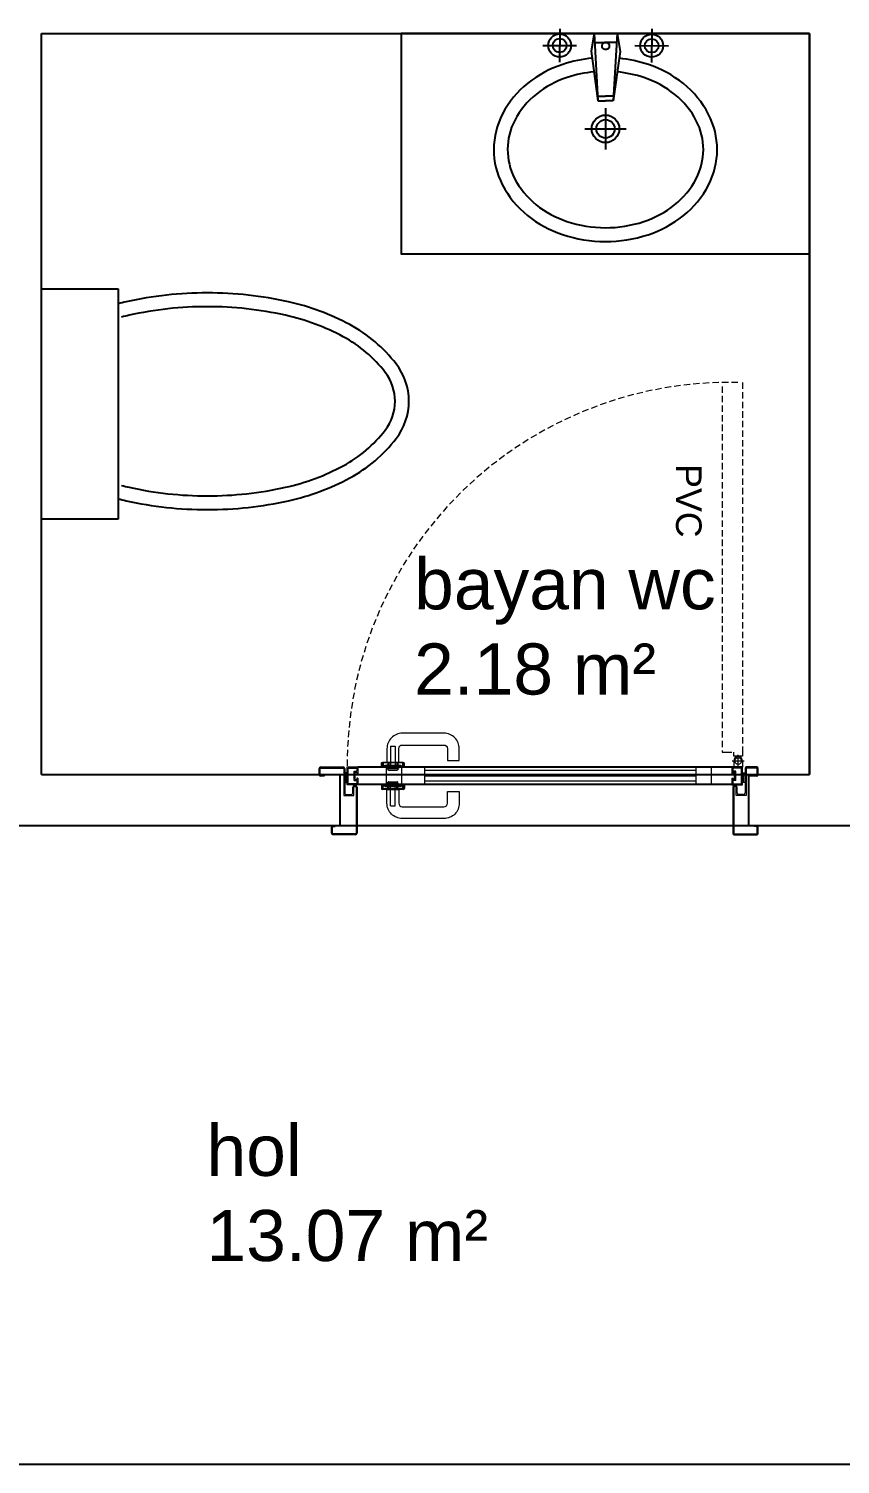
# Model space of a CAD drawing. Header units: millimetres. Extents: x 2497 to 4392, y 822 to 3100.
# Drawn here: x 3391.4 to 3550.2, y 2294.7 to 2575.7 of the extents above; entities that cross this region are included whole.
import ezdxf

# ---------------------------------------------------------------- set-up
doc = ezdxf.new("R2010")
doc.units = ezdxf.units.MM
for name, pattern in [('DOT', [0.25, 0, -0.25]), ('HIDDEN', [0.375, 0.25, -0.125]), ('HIDDEN2', [0.1875, 0.125, -0.0625]), ('STRICHPUNKT', [25.4, 12.7, -6.35, 0, -6.35])]:
    doc.linetypes.add(name, pattern=pattern)
for name, color, linetype, lineweight in [('1-DOOR', 11, 'Continuous', 15), ('1-HIDDEN', 8, 'HIDDEN', 18), ('ISI YALITIMI-50', 40, 'Continuous', 9), ('laminat kanat', 1, 'Continuous', 13), ('mdf', 37, 'Continuous', 18), ('tm_DOGRAMA_Woodwork', 124, 'Continuous', 20)]:
    doc.layers.add(name, color=color, linetype=linetype, lineweight=lineweight)
doc.layers.add('1-HATCH', color=7, linetype='Continuous', lineweight=9, true_color=0x8f9695)
doc.layers.add('ZX', color=4, linetype='Continuous')
doc.styles.get("Standard").update_dxf_attribs({"font": 'arial.ttf'})
doc.linetypes.add('BATTING', pattern='A,0.0001,-0.1,[134,ltypeshp.shx,S=0.1,R=0,X=-0.1,Y=0],-0.2,[134,ltypeshp.shx,S=0.1,R=180,X=0.1,Y=0],-0.1', length=0.4001)

msp = doc.modelspace()

# ---------------------------------------------------------------- linework, layer by layer
at = {"color": 190}
msp.add_line((3393.92, 2574.72), (3544.18, 2574.72), dxfattribs=at)
at = {"color": 1}
for p, q in [((3502.07, 2574.73), (3504.32, 2574.72)), ((3506.57, 2574.72), (3504.32, 2574.72)), ((3502.16, 2572.95), (3504.31, 2572.95)), ((3506.46, 2572.95), (3504.31, 2572.95))]:
    msp.add_line(p, q, dxfattribs=at)
at = {"color": 6}
for p, q in [((3393.92, 2479.7), (3393.92, 2524.75)), ((3393.92, 2524.75), (3408.92, 2524.75)), ((3408.92, 2524.75), (3408.92, 2479.7)), ((3408.92, 2479.7), (3393.92, 2479.7))]:
    msp.add_line(p, q, dxfattribs=at)
at = {"color": 190}
for points in [[(3393.92, 2429.72), (3393.92, 2574.72)], [(3544.18, 2429.72), (3544.18, 2574.72)], [(3544.18, 2574.72), (3544.18, 2429.72)], [(3393.92, 2429.72), (3544.18, 2429.72)], [(3224.33, 2419.72), (3771.92, 2419.72)], [(3190.92, 2294.72), (3771.92, 2294.72)]]:
    msp.add_lwpolyline(points, dxfattribs=at)
at = {"color": 5}
msp.add_lwpolyline([(3544.18, 2574.72), (3464.29, 2574.72), (3464.29, 2531.57), (3544.18, 2531.57)], close=True, dxfattribs=at)
at = {"color": 6}
for points in [[(3426.37, 2481.54, 0.054852), (3442.26, 2483.29, 0.068669), (3454.25, 2487.75, 0.105657), (3463.32, 2495.45, 0.165563), (3465.81, 2502.75, 0.165563), (3463.32, 2510.05, 0.105657), (3454.25, 2517.75, 0.068669), (3442.26, 2522.21, 0.054852), (3426.37, 2523.96, 0.054852), (3410.47, 2522.21, 0.008508), (3408.92, 2521.84, 0.105657)], [(3426.37, 2484.24, 0.054852), (3441.67, 2485.92, 0.068669), (3452.98, 2490.13, 0.105657), (3461.18, 2497.1, 0.165563), (3463.11, 2502.75, 0.165563), (3461.18, 2508.4, 0.105657), (3452.98, 2515.37, 0.068669), (3441.67, 2519.58, 0.054852), (3426.37, 2521.26, 0.054852), (3411.06, 2519.58, 0.008508), (3409.6, 2519.22, 0.008508)], [(3409.6, 2486.27, 0.008508), (3411.06, 2485.92, 0.054852), (3426.37, 2484.24, 0.054852)], [(3408.92, 2483.66, 0.008508), (3410.47, 2483.29, 0.054852), (3426.37, 2481.54, 0.054852)]]:
    msp.add_lwpolyline(points, format="xyb", dxfattribs=at)
at = {"color": 1}
for points in [[(3452.29, 2429.72), (3452.29, 2419.72)], [(3532.29, 2429.72), (3532.29, 2419.72)]]:
    msp.add_lwpolyline(points, dxfattribs=at)
at = {"layer": '1-DOOR', "linetype": 'Continuous'}
for p, q in [((3464.7, 2431.9), (3464.7, 2431.38)), ((3464.8, 2431.18), (3464.8, 2431.88)), ((3464.92, 2431.18), (3464.8, 2431.18)), ((3464.92, 2431.18), (3464.92, 2431.88)), ((3464.7, 2426.97), (3464.7, 2427.49)), ((3464.8, 2427.7), (3464.8, 2427)), ((3464.92, 2427.7), (3464.8, 2427.7)), ((3464.92, 2427.7), (3464.92, 2427))]:
    msp.add_line(p, q, dxfattribs=at)
for points in [[(3463.82, 2434.78, -0.414214), (3464.52, 2435.48), (3472.67, 2435.48, -0.414214), (3473.37, 2434.78), (3473.37, 2432.48), (3475.67, 2432.48), (3475.67, 2434.78, 0.414214), (3472.67, 2437.78), (3464.52, 2437.78, 0.414214), (3461.52, 2434.78), (3461.52, 2432.23, 0.414214), (3461.62, 2432.13), (3463.72, 2432.13, 0.414214), (3463.82, 2432.23), (3463.82, 2434.78)], [(3460.42, 2431.88, -0.414214), (3460.62, 2432.08)], [(3460.54, 2431.88, -0.414214), (3460.62, 2431.96)], [(3460.83, 2431.2, -0.414214), (3460.65, 2431.38)], [(3460.83, 2431.35, -0.414214), (3460.8, 2431.38)], [(3461.1, 2431.38, -0.414214), (3461.07, 2431.35)], [(3461.25, 2431.38, -0.414214), (3461.07, 2431.2)], [(3461.82, 2431.68, -0.414214), (3461.52, 2431.38)], [(3461.67, 2431.68, -0.414214), (3461.52, 2431.53)], [(3462.07, 2431.53, -0.414214), (3462.37, 2431.23)], [(3462.07, 2431.38, -0.414214), (3462.22, 2431.23)], [(3462.97, 2431.23, -0.414214), (3463.27, 2431.53)], [(3463.12, 2431.23, -0.414214), (3463.27, 2431.38)], [(3463.82, 2431.38, -0.414214), (3463.52, 2431.68)], [(3463.82, 2431.53, -0.414214), (3463.67, 2431.68)], [(3464.28, 2431.2, -0.414214), (3464.1, 2431.38)], [(3464.28, 2431.35, -0.414214), (3464.25, 2431.38)], [(3464.7, 2431.38, -0.414214), (3464.52, 2431.2)], [(3464.55, 2431.38, -0.414214), (3464.52, 2431.35)], [(3460.83, 2427.67, 0.414214), (3460.65, 2427.49)], [(3460.83, 2427.52, 0.414214), (3460.8, 2427.49)], [(3461.25, 2427.49, 0.414214), (3461.07, 2427.67)], [(3461.1, 2427.49, 0.414214), (3461.07, 2427.52)], [(3461.82, 2427.19, 0.414214), (3461.52, 2427.49)], [(3461.67, 2427.19, 0.414214), (3461.52, 2427.34)], [(3462.07, 2427.49, 0.414214), (3462.22, 2427.64)], [(3462.07, 2427.34, 0.414214), (3462.37, 2427.64)], [(3462.97, 2427.64, 0.414214), (3463.27, 2427.34)], [(3463.12, 2427.64, 0.414214), (3463.27, 2427.49)], [(3463.82, 2427.49, 0.414214), (3463.52, 2427.19)], [(3463.82, 2427.34, 0.414214), (3463.67, 2427.19)], [(3464.28, 2427.67, 0.414214), (3464.1, 2427.49)], [(3464.28, 2427.52, 0.414214), (3464.25, 2427.49)], [(3464.7, 2427.49, 0.414214), (3464.52, 2427.67)], [(3464.55, 2427.49, 0.414214), (3464.52, 2427.52)], [(3460.42, 2427, 0.414214), (3460.62, 2426.8)], [(3460.54, 2427, 0.414214), (3460.62, 2426.92)], [(3463.82, 2424.1, 0.414214), (3464.52, 2423.4), (3472.67, 2423.4, 0.414214), (3473.37, 2424.1), (3473.37, 2426.4), (3475.67, 2426.4), (3475.67, 2424.1, -0.414214), (3472.67, 2421.1), (3464.52, 2421.1, -0.414214), (3461.52, 2424.1), (3461.52, 2426.65, -0.414214), (3461.62, 2426.75), (3463.72, 2426.75, -0.414214), (3463.82, 2426.65), (3463.82, 2424.1)]]:
    msp.add_lwpolyline(points, format="xyb", dxfattribs=at)
for points in [[(3460.42, 2431.18), (3460.42, 2431.88)], [(3460.54, 2431.18), (3460.42, 2431.18)], [(3460.54, 2431.18), (3460.54, 2431.88)], [(3464.72, 2432.08), (3460.62, 2432.08)], [(3464.72, 2431.96), (3460.62, 2431.96)], [(3460.65, 2431.9), (3460.8, 2431.9)], [(3460.65, 2431.9), (3460.65, 2431.38)], [(3460.8, 2431.9), (3460.8, 2431.38)], [(3460.83, 2431.35), (3461.07, 2431.35)], [(3460.83, 2431.2), (3461.07, 2431.2)], [(3461.1, 2431.53), (3461.52, 2431.53)], [(3461.1, 2431.38), (3461.1, 2431.53)], [(3461.25, 2431.38), (3461.52, 2431.38)], [(3462.07, 2431.38), (3461.52, 2431.38)], [(3461.67, 2432.08), (3463.67, 2432.08)], [(3461.67, 2432.08), (3461.67, 2431.68)], [(3461.78, 2431.53), (3462.07, 2431.53)], [(3461.82, 2432.08), (3461.82, 2431.68)], [(3461.87, 2432.13), (3461.87, 2430.88)], [(3462.07, 2431.53), (3463.27, 2431.53)], [(3462.37, 2430.88), (3462.37, 2431.23)], [(3462.97, 2430.88), (3462.97, 2431.23)], [(3463.27, 2431.53), (3463.56, 2431.53)], [(3463.82, 2431.38), (3463.27, 2431.38)], [(3463.47, 2432.13), (3463.47, 2430.88)], [(3463.52, 2432.08), (3463.52, 2431.68)], [(3463.67, 2432.08), (3463.67, 2431.68)], [(3463.82, 2431.53), (3463.99, 2431.53)], [(3463.82, 2431.53), (3464.25, 2431.53)], [(3463.82, 2431.38), (3464.1, 2431.38)], [(3464.25, 2431.38), (3464.25, 2431.53)], [(3464.52, 2431.35), (3464.28, 2431.35)], [(3464.52, 2431.2), (3464.28, 2431.2)], [(3464.7, 2431.9), (3464.55, 2431.9)], [(3464.55, 2431.9), (3464.55, 2431.38)], [(3460.54, 2427.7), (3460.42, 2427.7)], [(3460.42, 2427.7), (3460.42, 2427)], [(3460.54, 2427.7), (3460.54, 2427)], [(3460.65, 2426.97), (3460.65, 2427.49)], [(3460.8, 2426.97), (3460.8, 2427.49)], [(3460.83, 2427.67), (3461.07, 2427.67)], [(3460.83, 2427.52), (3461.07, 2427.52)], [(3461.1, 2427.49), (3461.1, 2427.34)], [(3461.1, 2427.34), (3461.52, 2427.34)], [(3461.25, 2427.49), (3461.52, 2427.49)], [(3462.07, 2427.49), (3461.52, 2427.49)], [(3461.78, 2427.34), (3462.07, 2427.34)], [(3461.87, 2426.75), (3461.87, 2428)], [(3462.07, 2427.34), (3463.27, 2427.34)], [(3462.37, 2427.99), (3462.37, 2427.64)], [(3462.97, 2427.99), (3462.97, 2427.64)], [(3463.82, 2427.49), (3463.27, 2427.49)], [(3463.27, 2427.34), (3463.56, 2427.34)], [(3463.47, 2426.75), (3463.47, 2428)], [(3463.82, 2427.49), (3464.1, 2427.49)], [(3463.82, 2427.34), (3463.99, 2427.34)], [(3463.82, 2427.34), (3464.25, 2427.34)], [(3464.25, 2427.49), (3464.25, 2427.34)], [(3464.52, 2427.67), (3464.28, 2427.67)], [(3464.52, 2427.52), (3464.28, 2427.52)], [(3464.55, 2426.97), (3464.55, 2427.49)], [(3464.72, 2426.92), (3460.62, 2426.92)], [(3464.72, 2426.8), (3460.62, 2426.8)], [(3460.65, 2426.97), (3460.8, 2426.97)], [(3461.67, 2426.79), (3461.67, 2427.19)], [(3461.67, 2426.79), (3463.67, 2426.79)], [(3461.82, 2426.79), (3461.82, 2427.19)], [(3463.52, 2426.79), (3463.52, 2427.19)], [(3463.67, 2426.79), (3463.67, 2427.19)], [(3464.7, 2426.97), (3464.55, 2426.97)]]:
    msp.add_lwpolyline(points, dxfattribs=at)
for centre, radius, start, end in [((3464.72, 2431.88), 0.2, 0, 90), ((3464.72, 2431.88), 0.08, 0, 90), ((3464.72, 2427), 0.08, 270, 0), ((3464.72, 2427), 0.2, 270, 0)]:
    msp.add_arc(centre, radius, start, end, dxfattribs=at)
at = {"layer": '1-HATCH', "linetype": 'Continuous'}
for points in [[(3461.47, 2431.28), (3461.47, 2431.18)], [(3461.47, 2431.28), (3463.87, 2431.28)], [(3461.47, 2431.18), (3463.87, 2431.18)], [(3461.47, 2431.15), (3461.47, 2431.05)], [(3461.47, 2431.15), (3463.87, 2431.15)], [(3461.47, 2431.05), (3463.87, 2431.05)], [(3461.57, 2431.01), (3461.57, 2430.91)], [(3461.57, 2431.01), (3463.77, 2431.01)], [(3461.57, 2430.91), (3463.77, 2430.91)], [(3461.72, 2430.88), (3461.72, 2430.68)], [(3461.72, 2430.88), (3463.62, 2430.88)], [(3461.82, 2430.58), (3463.52, 2430.58)], [(3462.22, 2430.98), (3462.22, 2431.23)], [(3462.32, 2430.88), (3463.02, 2430.88)], [(3463.12, 2430.98), (3463.12, 2431.23)], [(3463.62, 2430.88), (3463.62, 2430.68)], [(3463.77, 2431.01), (3463.77, 2430.91)], [(3463.87, 2431.28), (3463.87, 2431.18)], [(3463.87, 2431.15), (3463.87, 2431.05)], [(3461.47, 2427.72), (3461.47, 2427.82)], [(3461.47, 2427.82), (3463.87, 2427.82)], [(3461.47, 2427.72), (3463.87, 2427.72)], [(3461.47, 2427.59), (3461.47, 2427.69)], [(3461.47, 2427.69), (3463.87, 2427.69)], [(3461.47, 2427.59), (3463.87, 2427.59)], [(3461.57, 2427.87), (3461.57, 2427.97)], [(3461.57, 2427.97), (3463.77, 2427.97)], [(3461.57, 2427.87), (3463.77, 2427.87)], [(3461.72, 2428), (3461.72, 2428.2)], [(3461.72, 2428), (3463.62, 2428)], [(3461.82, 2428.3), (3463.52, 2428.3)], [(3462.22, 2427.89), (3462.22, 2427.64)], [(3462.32, 2427.99), (3463.02, 2427.99)], [(3463.12, 2427.89), (3463.12, 2427.64)], [(3463.62, 2428), (3463.62, 2428.2)], [(3463.77, 2427.87), (3463.77, 2427.97)], [(3463.87, 2427.72), (3463.87, 2427.82)], [(3463.87, 2427.59), (3463.87, 2427.69)]]:
    msp.add_lwpolyline(points, dxfattribs=at)
for points in [[(3461.82, 2430.58, -0.414214), (3461.72, 2430.68)], [(3462.32, 2430.88, -0.414214), (3462.22, 2430.98)], [(3463.12, 2430.98, -0.414214), (3463.02, 2430.88)], [(3463.62, 2430.68, -0.414214), (3463.52, 2430.58)], [(3461.82, 2428.3, 0.414214), (3461.72, 2428.2)], [(3462.32, 2427.99, 0.414214), (3462.22, 2427.89)], [(3463.12, 2427.89, 0.414214), (3463.02, 2427.99)], [(3463.62, 2428.2, 0.414214), (3463.52, 2428.3)]]:
    msp.add_lwpolyline(points, format="xyb", dxfattribs=at)
at = {"layer": '1-HIDDEN', "ltscale": 15}
for points in [[(3462.22, 2435.28), (3463.12, 2435.28)], [(3462.22, 2435.28), (3462.22, 2430.58)], [(3463.12, 2435.28), (3463.12, 2430.58)], [(3462.22, 2423.6), (3462.22, 2428.3)], [(3463.12, 2423.6), (3463.12, 2428.3)], [(3462.22, 2423.6), (3463.12, 2423.6)]]:
    msp.add_lwpolyline(points, dxfattribs=at)
at = {"layer": 'ISI YALITIMI-50', "linetype": 'BATTING', "ltscale": 2}
msp.add_line((3468.84, 2429.44), (3522, 2429.44), dxfattribs=at)
at = {"layer": 'laminat kanat', "linetype": 'HIDDEN2', "ltscale": 10}
for p, q in [((3531.09, 2506.41), (3531.1, 2434.05)), ((3527.09, 2505.67), (3527.1, 2434.05))]:
    msp.add_line(p, q, dxfattribs=at)
at = {"layer": 'laminat kanat', "linetype": 'HIDDEN2', "ltscale": 15}
for p, q in [((3527.1, 2434.05), (3529.36, 2434.05)), ((3529.36, 2433.31), (3529.36, 2434.05)), ((3531.1, 2433.31), (3529.36, 2433.31)), ((3531.1, 2434.05), (3531.1, 2433.31))]:
    msp.add_line(p, q, dxfattribs=at)
at = {"layer": 'laminat kanat', "linetype": 'STRICHPUNKT'}
for p, q in [((3530.23, 2431.18), (3530.23, 2433.53)), ((3531.4, 2432.35), (3529.05, 2432.35))]:
    msp.add_line(p, q, dxfattribs=at)
at = {"layer": 'laminat kanat'}
for p, q in [((3453.74, 2431.12), (3453.8, 2431.18)), ((3453.74, 2431.18), (3455.84, 2431.18)), ((3453.74, 2427.7), (3453.74, 2431.18)), ((3453.74, 2427.76), (3453.74, 2431.12)), ((3453.94, 2430.98), (3455.64, 2430.98)), ((3453.94, 2427.9), (3453.94, 2430.98)), ((3455.09, 2430.34), (3455.64, 2430.34)), ((3455.09, 2428.53), (3455.09, 2430.34)), ((3455.29, 2428.76), (3455.29, 2430.12)), ((3455.31, 2430.14), (3455.64, 2430.14)), ((3455.64, 2430.98), (3455.64, 2430.34)), ((3455.64, 2430.14), (3455.64, 2429.86)), ((3455.84, 2431.18), (3455.84, 2429.86)), ((3529, 2431.18), (3529, 2429.86)), ((3531.1, 2431.18), (3529, 2431.18)), ((3529.2, 2430.98), (3529.2, 2430.34)), ((3530.9, 2430.98), (3529.2, 2430.98)), ((3529.75, 2430.34), (3529.2, 2430.34)), ((3529.53, 2430.14), (3529.2, 2430.14)), ((3529.2, 2430.14), (3529.2, 2429.86)), ((3529.36, 2432.35), (3529.36, 2431.18)), ((3529.55, 2428.76), (3529.55, 2430.12)), ((3529.75, 2428.53), (3529.75, 2430.34)), ((3530.9, 2427.9), (3530.9, 2430.98)), ((3531.1, 2431.12), (3531.04, 2431.18)), ((3531.1, 2432.35), (3531.1, 2431.12)), ((3531.1, 2427.7), (3531.1, 2431.18)), ((3531.1, 2427.76), (3531.1, 2431.12)), ((3453.74, 2430.05), (3453.26, 2430.05)), ((3453.26, 2430.05), (3453.26, 2428.13)), ((3453.26, 2428.13), (3453.74, 2428.13)), ((3453.53, 2430.05), (3453.53, 2428.13)), ((3453.8, 2427.7), (3453.74, 2427.76)), ((3455.84, 2427.7), (3453.74, 2427.7)), ((3455.64, 2427.9), (3453.94, 2427.9)), ((3455.09, 2428.53), (3455.64, 2428.53)), ((3455.31, 2428.73), (3455.64, 2428.73)), ((3455.84, 2429.86), (3455.64, 2429.86)), ((3455.84, 2429.01), (3455.64, 2429.01)), ((3455.64, 2429.01), (3455.64, 2428.73)), ((3455.64, 2428.53), (3455.64, 2427.9)), ((3455.84, 2429.01), (3455.84, 2427.7)), ((3529, 2429.86), (3529.2, 2429.86)), ((3529, 2429.01), (3529.2, 2429.01)), ((3529, 2429.01), (3529, 2427.7)), ((3529, 2427.7), (3531.1, 2427.7)), ((3529.2, 2429.01), (3529.2, 2428.73)), ((3529.53, 2428.73), (3529.2, 2428.73)), ((3529.75, 2428.53), (3529.2, 2428.53)), ((3529.2, 2428.53), (3529.2, 2427.9)), ((3529.2, 2427.9), (3530.9, 2427.9)), ((3531.1, 2430.05), (3531.58, 2430.05)), ((3531.58, 2428.13), (3531.1, 2428.13)), ((3531.31, 2430.05), (3531.31, 2428.13)), ((3531.58, 2430.05), (3531.58, 2428.13))]:
    msp.add_line(p, q, dxfattribs=at)
msp.add_circle((3530.23, 2432.35), 0.653, dxfattribs=at)
at = {"layer": 'laminat kanat', "linetype": 'HIDDEN2', "ltscale": 10}
msp.add_arc((3528.49, 2431.68), 74.75, 88.6934, 180.3878, dxfattribs=at)
at = {"layer": 'laminat kanat'}
for centre, radius, start, end in [((3530.23, 2432.35), 0.87, 0, 180), ((3455.31, 2430.12), 0.025, 90, 180), ((3529.53, 2430.12), 0.025, 0, 90), ((3455.31, 2428.76), 0.025, 180, 270), ((3529.53, 2428.76), 0.025, 270, 0)]:
    msp.add_arc(centre, radius, start, end, dxfattribs=at)
at = {"layer": 'mdf'}
for p, q in [((3461.34, 2431.08), (3461.34, 2427.8)), ((3464.34, 2431.08), (3464.34, 2427.8)), ((3468.84, 2431.08), (3468.84, 2427.8)), ((3522, 2427.8), (3522, 2431.08)), ((3525, 2427.8), (3525, 2431.08))]:
    msp.add_line(p, q, dxfattribs=at)
for points in [[(3529, 2431.18), (3455.84, 2431.18)], [(3529, 2431.08), (3455.84, 2431.08)], [(3522, 2430.48), (3468.84, 2430.48)], [(3529, 2427.8), (3455.84, 2427.8)], [(3529, 2427.7), (3455.84, 2427.7)], [(3522, 2428.4), (3468.84, 2428.4)]]:
    msp.add_lwpolyline(points, dxfattribs=at)
at = {"layer": 'tm_DOGRAMA_Woodwork'}
for p, q in [((3448.26, 2429.68), (3448.26, 2430.88)), ((3448.46, 2429.68), (3448.46, 2430.88)), ((3448.56, 2431.18), (3452.96, 2431.18)), ((3448.56, 2430.98), (3452.96, 2430.98)), ((3453.06, 2430.88), (3453.06, 2425.6)), ((3453.26, 2430.88), (3453.26, 2426.1)), ((3531.58, 2430.88), (3531.58, 2426.1)), ((3531.78, 2430.88), (3531.78, 2425.6)), ((3533.88, 2431.18), (3531.88, 2431.18)), ((3533.88, 2430.98), (3531.88, 2430.98)), ((3533.98, 2429.68), (3533.98, 2430.88)), ((3534.18, 2429.68), (3534.18, 2430.88)), ((3449.26, 2429.58), (3448.56, 2429.58)), ((3449.26, 2429.38), (3448.56, 2429.38)), ((3449.26, 2429.58), (3449.26, 2429.38)), ((3455.11, 2427.55), (3455.36, 2427.55)), ((3455.11, 2427.35), (3455.36, 2427.35)), ((3529.73, 2427.55), (3529.48, 2427.55)), ((3529.73, 2427.35), (3529.48, 2427.35)), ((3532.19, 2429.58), (3532.19, 2429.38)), ((3533.88, 2429.58), (3532.19, 2429.58)), ((3533.88, 2429.38), (3532.19, 2429.38)), ((3453.06, 2425.6), (3455.01, 2425.6)), ((3453.56, 2425.8), (3454.51, 2425.8)), ((3454.81, 2426.1), (3454.81, 2427.25)), ((3455.01, 2425.6), (3455.01, 2427.25)), ((3455.46, 2427.25), (3455.46, 2418.22)), ((3455.66, 2427.25), (3455.66, 2418.22)), ((3529.18, 2427.25), (3529.18, 2418.22)), ((3529.38, 2427.25), (3529.38, 2418.22)), ((3529.83, 2425.6), (3529.83, 2427.25)), ((3531.78, 2425.6), (3529.83, 2425.6)), ((3530.03, 2426.1), (3530.03, 2427.25)), ((3531.28, 2425.8), (3530.33, 2425.8)), ((3450.66, 2418.22), (3450.66, 2419.42)), ((3450.86, 2418.22), (3450.86, 2419.42)), ((3450.96, 2419.72), (3451.41, 2419.72)), ((3450.96, 2419.52), (3451.41, 2419.52)), ((3451.41, 2419.72), (3451.41, 2419.52)), ((3533.43, 2419.72), (3533.43, 2419.52)), ((3533.88, 2419.72), (3533.43, 2419.72)), ((3533.88, 2419.52), (3533.43, 2419.52)), ((3533.98, 2418.22), (3533.98, 2419.42)), ((3534.18, 2418.22), (3534.18, 2419.42)), ((3455.36, 2418.12), (3450.96, 2418.12)), ((3455.36, 2417.92), (3450.96, 2417.92)), ((3529.48, 2418.12), (3533.88, 2418.12)), ((3529.48, 2417.92), (3533.88, 2417.92))]:
    msp.add_line(p, q, dxfattribs=at)
at = {"layer": 'tm_DOGRAMA_Woodwork', "linetype": 'DOT', "ltscale": 0.5}
msp.add_line((3455.36, 2419.72), (3529.48, 2419.72), dxfattribs=at)
at = {"layer": 'tm_DOGRAMA_Woodwork'}
for centre, radius, start, end in [((3448.56, 2430.88), 0.3, 90, 180), ((3448.56, 2430.88), 0.1, 90, 180), ((3452.96, 2430.88), 0.3, 0, 90), ((3452.96, 2430.88), 0.1, 0, 90), ((3531.88, 2430.88), 0.3, 90, 180), ((3531.88, 2430.88), 0.1, 90, 180), ((3533.88, 2430.88), 0.3, 0, 90), ((3533.88, 2430.88), 0.1, 0, 90), ((3448.56, 2429.68), 0.3, 180, 270), ((3448.56, 2429.68), 0.1, 180, 270), ((3455.11, 2427.25), 0.3, 90, 180), ((3455.11, 2427.25), 0.1, 90, 180), ((3455.36, 2427.25), 0.3, 0, 90), ((3455.36, 2427.25), 0.1, 0, 90), ((3529.48, 2427.25), 0.3, 90, 180), ((3529.48, 2427.25), 0.1, 90, 180), ((3529.73, 2427.25), 0.3, 0, 90), ((3529.73, 2427.25), 0.1, 0, 90), ((3533.88, 2429.68), 0.3, 270, 0), ((3533.88, 2429.68), 0.1, 270, 0), ((3453.56, 2426.1), 0.3, 180, 270), ((3454.51, 2426.1), 0.3, 270, 0), ((3530.33, 2426.1), 0.3, 180, 270), ((3531.28, 2426.1), 0.3, 270, 0), ((3450.96, 2419.42), 0.3, 90, 180), ((3450.96, 2419.42), 0.1, 90, 180), ((3533.88, 2419.42), 0.3, 0, 90), ((3533.88, 2419.42), 0.1, 0, 90), ((3450.96, 2418.22), 0.3, 180, 270), ((3450.96, 2418.22), 0.1, 180, 270), ((3455.36, 2418.22), 0.3, 270, 0), ((3455.36, 2418.22), 0.1, 270, 0), ((3529.48, 2418.22), 0.3, 180, 270), ((3529.48, 2418.22), 0.1, 180, 270), ((3533.88, 2418.22), 0.3, 270, 0), ((3533.88, 2418.22), 0.1, 270, 0)]:
    msp.add_arc(centre, radius, start, end, dxfattribs=at)
at = {"layer": 'ZX', "color": 1}
for p, q in [((3495.32, 2575.65), (3495.31, 2569.08)), ((3502.07, 2574.73), (3501.48, 2571.23)), ((3502.07, 2574.73), (3502.79, 2561.53)), ((3506.57, 2574.72), (3505.79, 2561.53)), ((3506.57, 2574.72), (3507.14, 2571.22)), ((3513.32, 2575.62), (3513.31, 2569.05)), ((3492.03, 2572.37), (3498.6, 2572.36)), ((3501.48, 2571.23), (3502.79, 2561.53)), ((3507.14, 2571.22), (3505.79, 2561.53)), ((3510.03, 2572.34), (3516.6, 2572.33)), ((3502.75, 2562.44), (3504.29, 2562.44)), ((3505.84, 2562.44), (3504.29, 2562.44)), ((3502.79, 2561.53), (3504.29, 2561.53)), ((3504.29, 2560.12), (3504.27, 2552.01)), ((3505.79, 2561.53), (3504.29, 2561.53)), ((3500.22, 2556.07), (3508.34, 2556.05))]:
    msp.add_line(p, q, dxfattribs=at)
for points in [[(3501.66, 2569.88, 0.055034), (3495.95, 2568.68, 0.088849), (3489.07, 2564.97, 0.104988), (3484.12, 2558.97, 0.12017), (3482.42, 2552.05, 0.12017), (3484.09, 2545.14, 0.104988), (3489.02, 2539.11, 0.088849), (3495.88, 2535.37, 0.080052), (3504.24, 2534.01, 0.080052)], [(3504.24, 2534.01, 0.080052), (3512.6, 2535.34, 0.088849), (3519.48, 2539.05, 0.104988), (3524.43, 2545.06, 0.12017), (3526.13, 2551.97, 0.12017), (3524.45, 2558.89, 0.104988), (3519.53, 2564.91, 0.088849), (3512.66, 2568.65, 0.055034), (3506.95, 2569.87, 0.080052)], [(3502.02, 2567.21, 0.056066), (3496.79, 2566.12, 0.088849), (3490.75, 2562.86, 0.104988), (3486.51, 2557.72, 0.12017), (3485.12, 2552.05, 0.12017), (3486.49, 2546.37, 0.104988), (3490.71, 2541.22, 0.088849), (3496.73, 2537.94, 0.080052), (3504.24, 2536.71, 0.080052)], [(3504.24, 2536.71, 0.080052), (3511.75, 2537.91, 0.088849), (3517.79, 2541.17, 0.104988), (3522.03, 2546.3, 0.12017), (3523.43, 2551.97, 0.12017), (3522.05, 2557.65, 0.104988), (3517.84, 2562.8, 0.088849), (3511.81, 2566.09, 0.056066), (3506.58, 2567.2, 0.080052)]]:
    msp.add_lwpolyline(points, format="xyb", dxfattribs=at)
for centre, radius in [((3495.31, 2572.37), 2.25), ((3495.31, 2572.37), 1.35), ((3513.31, 2572.33), 2.25), ((3513.31, 2572.33), 1.35), ((3504.28, 2556.06), 2.7), ((3504.28, 2556.06), 1.8)]:
    msp.add_circle(centre, radius, dxfattribs=at)
for centre, start, end in [((3504.21, 2572.29), 80.4121, 279.3617), ((3504.42, 2572.28), 260.4121, 99.3617)]:
    msp.add_arc(centre, 0.647, start, end, dxfattribs=at)

# ---------------------------------------------------------------- texts
at = {"color": 1, "lineweight": 40, "insert": (3523.08, 2490.43), "char_height": 5, "attachment_point": 1, "rotation": 270}
msp.add_mtext_dynamic_manual_height_columns('PVC', width=66.0137, gutter_width=12.5, heights=[0], dxfattribs=at)
at = {"color": 210, "char_height": 10, "attachment_point": 1}
for s, insert in [('bayan wc\\P2.18 m²', (3466.83, 2472.03)), ('hol\\P13.07 m²', (3426.2, 2361.16))]:
    msp.add_mtext_dynamic_manual_height_columns(s, width=112.1791, gutter_width=12.5, heights=[0], dxfattribs=dict(at, insert=insert))

doc.saveas('drawing.dxf')
